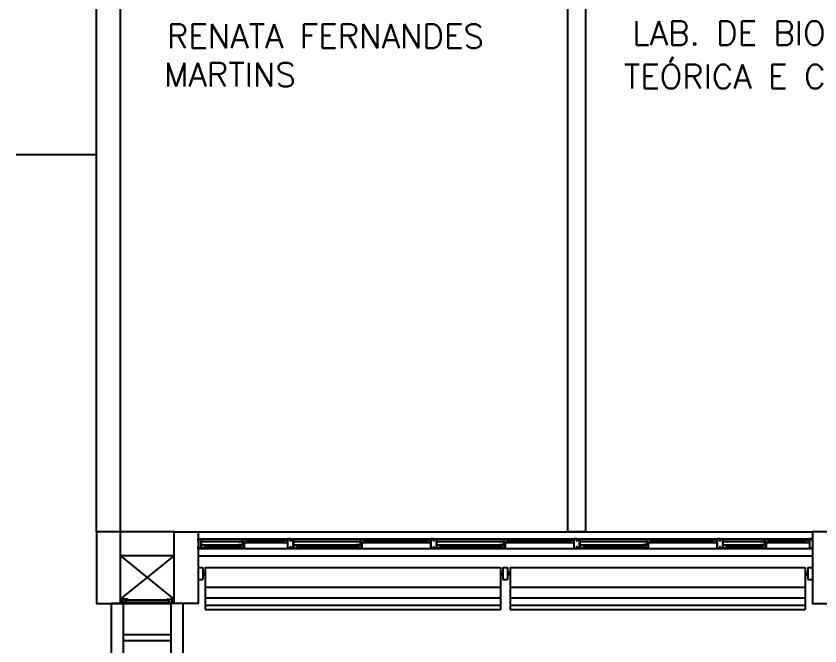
# Model space of a CAD drawing. Header units: millimetres. Extents: x 1887 to 2405, y 1100 to 1335.
# Drawn here: x 2062.88 to 2069.62, y 1254.64 to 1259.92 of the extents above; entities that cross this region are included whole.
import ezdxf

# ---------------------------------------------------------------- set-up
doc = ezdxf.new("R2010")
doc.units = ezdxf.units.MM
for name, color, linetype in [('AR-ALV', 2, 'Continuous'), ('AR-BRISES', 1, 'Continuous'), ('AR-CALÇADA', 1, 'Continuous'), ('AR-ESQ', 1, 'Continuous'), ('AR-ESTC', 3, 'Continuous'), ('AR-PEITORIL', 1, 'Continuous'), ('AR-PISO', 1, 'Continuous'), ('AR-SHAFT', 1, 'Continuous'), ('BR-LINHAS', 1, 'Continuous'), ('BR-MONTANTE', 242, 'Continuous'), ('BR-PAINEL', 1, 'Continuous'), ('BR-SUPORTE', 1, 'Continuous'), ('DT-ESQ-BAGUETE-C', 2, 'Continuous'), ('DT-ESQ-BAGUETE-V', 1, 'Continuous'), ('DT-ESQ-CHAPA DOBRADA-V', 1, 'Continuous'), ('DT-ESQ-PERFIL CADEIRA-C', 2, 'Continuous'), ('DT-ESQ-PERFIL CADEIRA-V', 1, 'Continuous'), ('DT-ESQ-PERFIL U SIMPLES-C', 2, 'Continuous'), ('DT-ESQ-PERFIL U-C', 2, 'Continuous'), ('DT-ESQ-PERFIL U-V', 1, 'Continuous'), ('DT-ESQ-VENEZIANA-C', 2, 'Continuous'), ('DT-ESQ-VENEZIANA-V', 2, 'Continuous'), ('DT-ESQ-VIDRO-C', 2, 'Continuous'), ('insercao', 4, 'Continuous'), ('TEXTO', 2, 'Continuous')]:
    doc.layers.add(name, color=color, linetype=linetype)
doc.styles.add('UNB-100', font='simplex.shx', dxfattribs={"height": 0.2})

# ---------------------------------------------------------------- blocks, each defined once
blk = doc.blocks.new('DET-GS-COBERTURA')
at = {"layer": 'AR-PISO', "linetype": 'Continuous'}
for p, q in [((204.8676, -516.3577), (204.8676, -512.9889)), ((205.4676, -512.9889), (204.8676, -512.9889)), ((204.9676, -516.3577), (204.9676, -512.9889)), ((205.3676, -516.3577), (205.3676, -512.9889)), ((205.4676, -516.3577), (205.4676, -512.9889)), ((204.9676, -513.2485), (205.3676, -513.2485)), ((204.9676, -513.2985), (205.3676, -513.2985))]:
    blk.add_line(p, q, dxfattribs=at)
blk = doc.blocks.new('EF40-P')
at = {"layer": 'DT-ESQ-BAGUETE-C', "color": 2, "ltscale": 0.1}
for points in [[(0.4225, -0.08), (0.409, -0.08), (0.409, -0.0785), (0.422, -0.0785, 0.414214), (0.4225, -0.078), (0.4225, -0.067, 0.414214), (0.422, -0.0665), (0.409, -0.0665), (0.409, -0.065), (0.4225, -0.065, -0.414214), (0.424, -0.0665), (0.424, -0.0785, -0.414214)], [(0.7015, -0.08), (0.715, -0.08), (0.715, -0.0785), (0.702, -0.0785, -0.414214), (0.7015, -0.078), (0.7015, -0.067, -0.414214), (0.702, -0.0665), (0.715, -0.0665), (0.715, -0.065), (0.7015, -0.065, 0.414214), (0.7, -0.0665), (0.7, -0.0785, 0.414214)], [(1.41, -0.08), (1.3965, -0.08), (1.3965, -0.0785), (1.4095, -0.0785, 0.414214), (1.41, -0.078), (1.41, -0.067, 0.414214), (1.4095, -0.0665), (1.3965, -0.0665), (1.3965, -0.065), (1.41, -0.065, -0.414214), (1.4115, -0.0665), (1.4115, -0.0785, -0.414214)], [(1.9015, -0.08), (1.915, -0.08), (1.915, -0.0785), (1.902, -0.0785, -0.414214), (1.9015, -0.078), (1.9015, -0.067, -0.414214), (1.902, -0.0665), (1.915, -0.0665), (1.915, -0.065), (1.9015, -0.065, 0.414214), (1.9, -0.0665), (1.9, -0.0785, 0.414214)], [(2.61, -0.08), (2.5965, -0.08), (2.5965, -0.0785), (2.6095, -0.0785, 0.414214), (2.61, -0.078), (2.61, -0.067, 0.414214), (2.6095, -0.0665), (2.5965, -0.0665), (2.5965, -0.065), (2.61, -0.065, -0.414214), (2.6115, -0.0665), (2.6115, -0.0785, -0.414214)], [(3.1015, -0.08), (3.115, -0.08), (3.115, -0.0785), (3.102, -0.0785, -0.414214), (3.1015, -0.078), (3.1015, -0.067, -0.414214), (3.102, -0.0665), (3.115, -0.0665), (3.115, -0.065), (3.1015, -0.065, 0.414214), (3.1, -0.0665), (3.1, -0.0785, 0.414214)], [(3.81, -0.08), (3.7965, -0.08), (3.7965, -0.0785), (3.8095, -0.0785, 0.414214), (3.81, -0.078), (3.81, -0.067, 0.414214), (3.8095, -0.0665), (3.7965, -0.0665), (3.7965, -0.065), (3.81, -0.065, -0.414214), (3.8115, -0.0665), (3.8115, -0.0785, -0.414214)], [(4.3015, -0.08), (4.315, -0.08), (4.315, -0.0785), (4.302, -0.0785, -0.414214), (4.3015, -0.078), (4.3015, -0.067, -0.414214), (4.302, -0.0665), (4.315, -0.0665), (4.315, -0.065), (4.3015, -0.065, 0.414214), (4.3, -0.0665), (4.3, -0.0785, 0.414214)], [(4.7975, -0.08), (4.784, -0.08), (4.784, -0.0785), (4.797, -0.0785, 0.414214), (4.7975, -0.078), (4.7975, -0.067, 0.414214), (4.797, -0.0665), (4.784, -0.0665), (4.784, -0.065), (4.7975, -0.065, -0.414214), (4.799, -0.0665), (4.799, -0.0785, -0.414214)], [(5.0765, -0.08), (5.09, -0.08), (5.09, -0.0785), (5.077, -0.0785, -0.414214), (5.0765, -0.078), (5.0765, -0.067, -0.414214), (5.077, -0.0665), (5.09, -0.0665), (5.09, -0.065), (5.0765, -0.065, 0.414214), (5.075, -0.0665), (5.075, -0.0785, 0.414214)], [(0.0735, -0.125), (0.06, -0.125), (0.06, -0.1235), (0.073, -0.1235, 0.414214), (0.0735, -0.123), (0.0735, -0.112, 0.414214), (0.073, -0.1115), (0.06, -0.1115), (0.06, -0.11), (0.0735, -0.11, -0.414214), (0.075, -0.1115), (0.075, -0.1235, -0.414214)], [(0.339, -0.125), (0.3525, -0.125), (0.3525, -0.1235), (0.3395, -0.1235, -0.414214), (0.339, -0.123), (0.339, -0.112, -0.414214), (0.3395, -0.1115), (0.3525, -0.1115), (0.3525, -0.11), (0.339, -0.11, 0.414214), (0.3375, -0.1115), (0.3375, -0.1235, 0.414214)], [(0.8485, -0.125), (0.835, -0.125), (0.835, -0.1235), (0.848, -0.1235, 0.414214), (0.8485, -0.123), (0.8485, -0.112, 0.414214), (0.848, -0.1115), (0.835, -0.1115), (0.835, -0.11), (0.8485, -0.11, -0.414214), (0.85, -0.1115), (0.85, -0.1235, -0.414214)], [(1.3265, -0.125), (1.34, -0.125), (1.34, -0.1235), (1.327, -0.1235, -0.414214), (1.3265, -0.123), (1.3265, -0.112, -0.414214), (1.327, -0.1115), (1.34, -0.1115), (1.34, -0.11), (1.3265, -0.11, 0.414214), (1.325, -0.1115), (1.325, -0.1235, 0.414214)], [(2.0485, -0.125), (2.035, -0.125), (2.035, -0.1235), (2.048, -0.1235, 0.414214), (2.0485, -0.123), (2.0485, -0.112, 0.414214), (2.048, -0.1115), (2.035, -0.1115), (2.035, -0.11), (2.0485, -0.11, -0.414214), (2.05, -0.1115), (2.05, -0.1235, -0.414214)], [(2.5265, -0.125), (2.54, -0.125), (2.54, -0.1235), (2.527, -0.1235, -0.414214), (2.5265, -0.123), (2.5265, -0.112, -0.414214), (2.527, -0.1115), (2.54, -0.1115), (2.54, -0.11), (2.5265, -0.11, 0.414214), (2.525, -0.1115), (2.525, -0.1235, 0.414214)], [(3.2485, -0.125), (3.235, -0.125), (3.235, -0.1235), (3.248, -0.1235, 0.414214), (3.2485, -0.123), (3.2485, -0.112, 0.414214), (3.248, -0.1115), (3.235, -0.1115), (3.235, -0.11), (3.2485, -0.11, -0.414214), (3.25, -0.1115), (3.25, -0.1235, -0.414214)], [(3.7265, -0.125), (3.74, -0.125), (3.74, -0.1235), (3.727, -0.1235, -0.414214), (3.7265, -0.123), (3.7265, -0.112, -0.414214), (3.727, -0.1115), (3.74, -0.1115), (3.74, -0.11), (3.7265, -0.11, 0.414214), (3.725, -0.1115), (3.725, -0.1235, 0.414214)], [(4.4485, -0.125), (4.435, -0.125), (4.435, -0.1235), (4.448, -0.1235, 0.414214), (4.4485, -0.123), (4.4485, -0.112, 0.414214), (4.448, -0.1115), (4.435, -0.1115), (4.435, -0.11), (4.4485, -0.11, -0.414214), (4.45, -0.1115), (4.45, -0.1235, -0.414214)], [(4.714, -0.125), (4.7275, -0.125), (4.7275, -0.1235), (4.7145, -0.1235, -0.414214), (4.714, -0.123), (4.714, -0.112, -0.414214), (4.7145, -0.1115), (4.7275, -0.1115), (4.7275, -0.11), (4.714, -0.11, 0.414214), (4.7125, -0.1115), (4.7125, -0.1235, 0.414214)]]:
    blk.add_lwpolyline(points, format="xyb", close=True, dxfattribs=at)
at = {"layer": 'DT-ESQ-BAGUETE-V', "ltscale": 0.1}
for p, q in [((0.4225, -0.065), (0.7015, -0.065)), ((1.41, -0.065), (1.9015, -0.065)), ((2.61, -0.065), (3.1015, -0.065)), ((3.81, -0.065), (4.3015, -0.065)), ((4.7975, -0.065), (5.0765, -0.065))]:
    blk.add_line(p, q, dxfattribs=at)
at = {"layer": 'DT-ESQ-BAGUETE-V', "color": 1, "ltscale": 0.1}
for p, q in [((0.0735, -0.11), (0.339, -0.11)), ((0.8485, -0.11), (1.3265, -0.11)), ((2.0485, -0.11), (2.5265, -0.11)), ((3.2485, -0.11), (3.7265, -0.11)), ((4.4485, -0.11), (4.714, -0.11))]:
    blk.add_line(p, q, dxfattribs=at)
at = {"layer": 'DT-ESQ-CHAPA DOBRADA-V', "ltscale": 0.1}
for p, q in [((0.025, -0.077), (0.374, -0.077)), ((0.025, -0.08), (0.374, -0.08)), ((0.8, -0.077), (1.3615, -0.077)), ((0.8, -0.08), (1.3615, -0.08)), ((4.4, -0.077), (4.749, -0.077)), ((4.4, -0.08), (4.749, -0.08))]:
    blk.add_line(p, q, dxfattribs=at)
at = {"layer": 'DT-ESQ-CHAPA DOBRADA-V', "color": 1, "ltscale": 0.1}
for p, q in [((2, -0.077), (2.5615, -0.077)), ((2, -0.08), (2.5615, -0.08)), ((3.2, -0.077), (3.7615, -0.077)), ((3.2, -0.08), (3.7615, -0.08))]:
    blk.add_line(p, q, dxfattribs=at)
at = {"layer": 'DT-ESQ-PERFIL CADEIRA-C', "color": 2, "ltscale": 0.1}
for p, q in [((0.025, -0.1335), (0.0735, -0.1335)), ((0.3855, -0.1335), (0.339, -0.1335)), ((0.376, -0.0885), (0.4225, -0.0885)), ((0.75, -0.0885), (0.7015, -0.0885)), ((0.8, -0.1335), (0.8485, -0.1335)), ((1.373, -0.1335), (1.3265, -0.1335)), ((1.3635, -0.0885), (1.41, -0.0885)), ((1.95, -0.0885), (1.9015, -0.0885)), ((2, -0.1335), (2.0485, -0.1335)), ((2.573, -0.1335), (2.5265, -0.1335)), ((2.5635, -0.0885), (2.61, -0.0885)), ((3.15, -0.0885), (3.1015, -0.0885)), ((3.2, -0.1335), (3.2485, -0.1335)), ((3.773, -0.1335), (3.7265, -0.1335)), ((3.7635, -0.0885), (3.81, -0.0885)), ((4.35, -0.0885), (4.3015, -0.0885)), ((4.7605, -0.1335), (4.714, -0.1335)), ((4.751, -0.0885), (4.7975, -0.0885)), ((5.125, -0.0885), (5.0765, -0.0885))]:
    blk.add_line(p, q, dxfattribs=at)
at = {"layer": 'DT-ESQ-PERFIL CADEIRA-C', "ltscale": 0.1}
blk.add_line((4.4, -0.1335), (4.4485, -0.1335), dxfattribs=at)
at = {"layer": 'DT-ESQ-PERFIL CADEIRA-C', "color": 2, "ltscale": 0.1}
for points in [[(0.4225, -0.087, -1), (0.4225, -0.09), (0.376, -0.09, -0.414214), (0.374, -0.088), (0.374, -0.067, -0.414214), (0.376, -0.065), (0.4075, -0.065, -0.414214), (0.409, -0.0665), (0.409, -0.087)], [(0.409, -0.0885, -0.198913), (0.4079, -0.0881, -0.198913), (0.4075, -0.087), (0.4075, -0.067, 0.414214), (0.407, -0.0665), (0.376, -0.0665, 0.414214), (0.3755, -0.067), (0.3755, -0.088, 0.414214), (0.376, -0.0885)], [(0.7015, -0.09), (0.75, -0.09), (0.75, -0.0885), (0.715, -0.0885, 0.198912), (0.7161, -0.0881, 0.198913), (0.7165, -0.087), (0.7165, -0.067, -0.414214), (0.717, -0.0665), (0.75, -0.0665), (0.75, -0.065), (0.7165, -0.065, 0.414214), (0.715, -0.0665), (0.715, -0.0785), (0.715, -0.08), (0.715, -0.087), (0.7015, -0.087, 1)], [(1.41, -0.087, -1), (1.41, -0.09), (1.3635, -0.09, -0.414214), (1.3615, -0.088), (1.3615, -0.067, -0.414214), (1.3635, -0.065), (1.395, -0.065, -0.414214), (1.3965, -0.0665), (1.3965, -0.087)], [(1.3965, -0.0885, -0.198913), (1.3954, -0.0881, -0.198913), (1.395, -0.087), (1.395, -0.067, 0.414214), (1.3945, -0.0665), (1.3635, -0.0665, 0.414214), (1.363, -0.067), (1.363, -0.088, 0.414214), (1.3635, -0.0885)], [(1.9015, -0.09), (1.95, -0.09), (1.95, -0.0885), (1.915, -0.0885, 0.198912), (1.9161, -0.0881, 0.198913), (1.9165, -0.087), (1.9165, -0.067, -0.414214), (1.917, -0.0665), (1.95, -0.0665), (1.95, -0.065), (1.9165, -0.065, 0.414214), (1.915, -0.0665), (1.915, -0.0785), (1.915, -0.08), (1.915, -0.087), (1.9015, -0.087, 1)], [(2.61, -0.087, -1), (2.61, -0.09), (2.5635, -0.09, -0.414214), (2.5615, -0.088), (2.5615, -0.067, -0.414214), (2.5635, -0.065), (2.595, -0.065, -0.414214), (2.5965, -0.0665), (2.5965, -0.087)], [(2.5965, -0.0885, -0.198913), (2.5954, -0.0881, -0.198913), (2.595, -0.087), (2.595, -0.067, 0.414214), (2.5945, -0.0665), (2.5635, -0.0665, 0.414214), (2.563, -0.067), (2.563, -0.088, 0.414214), (2.5635, -0.0885)], [(3.1015, -0.09), (3.15, -0.09), (3.15, -0.0885), (3.115, -0.0885, 0.198912), (3.1161, -0.0881, 0.198913), (3.1165, -0.087), (3.1165, -0.067, -0.414214), (3.117, -0.0665), (3.15, -0.0665), (3.15, -0.065), (3.1165, -0.065, 0.414214), (3.115, -0.0665), (3.115, -0.0785), (3.115, -0.08), (3.115, -0.087), (3.1015, -0.087, 1)], [(3.81, -0.087, -1), (3.81, -0.09), (3.7635, -0.09, -0.414214), (3.7615, -0.088), (3.7615, -0.067, -0.414214), (3.7635, -0.065), (3.795, -0.065, -0.414214), (3.7965, -0.0665), (3.7965, -0.087)], [(3.7965, -0.0885, -0.198913), (3.7954, -0.0881, -0.198913), (3.795, -0.087), (3.795, -0.067, 0.414214), (3.7945, -0.0665), (3.7635, -0.0665, 0.414214), (3.763, -0.067), (3.763, -0.088, 0.414214), (3.7635, -0.0885)], [(4.3015, -0.09), (4.35, -0.09), (4.35, -0.0885), (4.315, -0.0885, 0.198912), (4.3161, -0.0881, 0.198913), (4.3165, -0.087), (4.3165, -0.067, -0.414214), (4.317, -0.0665), (4.35, -0.0665), (4.35, -0.065), (4.3165, -0.065, 0.414214), (4.315, -0.0665), (4.315, -0.0785), (4.315, -0.08), (4.315, -0.087), (4.3015, -0.087, 1)], [(4.7975, -0.087, -1), (4.7975, -0.09), (4.751, -0.09, -0.414214), (4.749, -0.088), (4.749, -0.067, -0.414214), (4.751, -0.065), (4.7825, -0.065, -0.414214), (4.784, -0.0665), (4.784, -0.087)], [(4.784, -0.0885, -0.198913), (4.7829, -0.0881, -0.198913), (4.7825, -0.087), (4.7825, -0.067, 0.414214), (4.782, -0.0665), (4.751, -0.0665, 0.414214), (4.7505, -0.067), (4.7505, -0.088, 0.414214), (4.751, -0.0885)], [(5.0765, -0.09), (5.125, -0.09), (5.125, -0.0885), (5.09, -0.0885, 0.198912), (5.0911, -0.0881, 0.198913), (5.0915, -0.087), (5.0915, -0.067, -0.414214), (5.092, -0.0665), (5.125, -0.0665), (5.125, -0.065), (5.0915, -0.065, 0.414214), (5.09, -0.0665), (5.09, -0.0785), (5.09, -0.08), (5.09, -0.087), (5.0765, -0.087, 1)], [(0.0735, -0.135), (0.025, -0.135), (0.025, -0.1335), (0.06, -0.1335, -0.198912), (0.0589, -0.1331, -0.198913), (0.0585, -0.132), (0.0585, -0.112, 0.414214), (0.058, -0.1115), (0.025, -0.1115), (0.025, -0.11), (0.0585, -0.11, -0.414214), (0.06, -0.1115), (0.06, -0.1235), (0.06, -0.125), (0.06, -0.132), (0.0735, -0.132, -1)], [(0.339, -0.132, 1), (0.339, -0.135), (0.3855, -0.135, 0.414214), (0.3875, -0.133), (0.3875, -0.112, 0.414214), (0.3855, -0.11), (0.354, -0.11, 0.414214), (0.3525, -0.1115), (0.3525, -0.132)], [(0.3525, -0.1335, 0.198913), (0.3536, -0.1331, 0.198913), (0.354, -0.132), (0.354, -0.112, -0.414214), (0.3545, -0.1115), (0.3855, -0.1115, -0.414214), (0.386, -0.112), (0.386, -0.133, -0.414214), (0.3855, -0.1335)], [(0.8485, -0.135), (0.8, -0.135), (0.8, -0.1335), (0.835, -0.1335, -0.198912), (0.8339, -0.1331, -0.198913), (0.8335, -0.132), (0.8335, -0.112, 0.414214), (0.833, -0.1115), (0.8, -0.1115), (0.8, -0.11), (0.8335, -0.11, -0.414214), (0.835, -0.1115), (0.835, -0.1235), (0.835, -0.125), (0.835, -0.132), (0.8485, -0.132, -1)], [(1.3265, -0.132, 1), (1.3265, -0.135), (1.373, -0.135, 0.414214), (1.375, -0.133), (1.375, -0.112, 0.414214), (1.373, -0.11), (1.3415, -0.11, 0.414214), (1.34, -0.1115), (1.34, -0.132)], [(1.34, -0.1335, 0.198913), (1.3411, -0.1331, 0.198913), (1.3415, -0.132), (1.3415, -0.112, -0.414214), (1.342, -0.1115), (1.373, -0.1115, -0.414214), (1.3735, -0.112), (1.3735, -0.133, -0.414214), (1.373, -0.1335)], [(2.0485, -0.135), (2, -0.135), (2, -0.1335), (2.035, -0.1335, -0.198912), (2.0339, -0.1331, -0.198913), (2.0335, -0.132), (2.0335, -0.112, 0.414214), (2.033, -0.1115), (2, -0.1115), (2, -0.11), (2.0335, -0.11, -0.414214), (2.035, -0.1115), (2.035, -0.1235), (2.035, -0.125), (2.035, -0.132), (2.0485, -0.132, -1)], [(2.5265, -0.132, 1), (2.5265, -0.135), (2.573, -0.135, 0.414214), (2.575, -0.133), (2.575, -0.112, 0.414214), (2.573, -0.11), (2.5415, -0.11, 0.414214), (2.54, -0.1115), (2.54, -0.132)], [(2.54, -0.1335, 0.198913), (2.5411, -0.1331, 0.198913), (2.5415, -0.132), (2.5415, -0.112, -0.414214), (2.542, -0.1115), (2.573, -0.1115, -0.414214), (2.5735, -0.112), (2.5735, -0.133, -0.414214), (2.573, -0.1335)], [(3.2485, -0.135), (3.2, -0.135), (3.2, -0.1335), (3.235, -0.1335, -0.198912), (3.2339, -0.1331, -0.198913), (3.2335, -0.132), (3.2335, -0.112, 0.414214), (3.233, -0.1115), (3.2, -0.1115), (3.2, -0.11), (3.2335, -0.11, -0.414214), (3.235, -0.1115), (3.235, -0.1235), (3.235, -0.125), (3.235, -0.132), (3.2485, -0.132, -1)], [(3.7265, -0.132, 1), (3.7265, -0.135), (3.773, -0.135, 0.414214), (3.775, -0.133), (3.775, -0.112, 0.414214), (3.773, -0.11), (3.7415, -0.11, 0.414214), (3.74, -0.1115), (3.74, -0.132)], [(3.74, -0.1335, 0.198913), (3.7411, -0.1331, 0.198913), (3.7415, -0.132), (3.7415, -0.112, -0.414214), (3.742, -0.1115), (3.773, -0.1115, -0.414214), (3.7735, -0.112), (3.7735, -0.133, -0.414214), (3.773, -0.1335)], [(4.4485, -0.135), (4.4, -0.135), (4.4, -0.1335), (4.435, -0.1335, -0.198912), (4.4339, -0.1331, -0.198913), (4.4335, -0.132), (4.4335, -0.112, 0.414214), (4.433, -0.1115), (4.4, -0.1115), (4.4, -0.11), (4.4335, -0.11, -0.414214), (4.435, -0.1115), (4.435, -0.1235), (4.435, -0.125), (4.435, -0.132), (4.4485, -0.132, -1)], [(4.714, -0.132, 1), (4.714, -0.135), (4.7605, -0.135, 0.414214), (4.7625, -0.133), (4.7625, -0.112, 0.414214), (4.7605, -0.11), (4.729, -0.11, 0.414214), (4.7275, -0.1115), (4.7275, -0.132)], [(4.7275, -0.1335, 0.198913), (4.7286, -0.1331, 0.198913), (4.729, -0.132), (4.729, -0.112, -0.414214), (4.7295, -0.1115), (4.7605, -0.1115, -0.414214), (4.761, -0.112), (4.761, -0.133, -0.414214), (4.7605, -0.1335)]]:
    blk.add_lwpolyline(points, format="xyb", close=True, dxfattribs=at)
at = {"layer": 'DT-ESQ-PERFIL CADEIRA-V', "ltscale": 0.1}
for p, q in [((0.4075, -0.09), (0.7015, -0.09)), ((1.395, -0.09), (1.9015, -0.09))]:
    blk.add_line(p, q, dxfattribs=at)
at = {"layer": 'DT-ESQ-PERFIL CADEIRA-V', "color": 1, "ltscale": 0.1}
for p, q in [((2.595, -0.09), (3.1015, -0.09)), ((3.795, -0.09), (4.3015, -0.09)), ((4.7825, -0.09), (5.0765, -0.09)), ((0.0735, -0.135), (0.339, -0.135)), ((0.8485, -0.135), (1.3265, -0.135)), ((2.0485, -0.135), (2.5265, -0.135)), ((4.4485, -0.135), (4.714, -0.135))]:
    blk.add_line(p, q, dxfattribs=at)
at = {"layer": 'DT-ESQ-PERFIL CADEIRA-V', "color": 2, "ltscale": 0.1}
blk.add_line((3.2485, -0.135), (3.7265, -0.135), dxfattribs=at)
at = {"layer": 'DT-ESQ-PERFIL U SIMPLES-C', "color": 2, "ltscale": 0.1}
for points in [[(0.376, -0.102), (0.384, -0.102), (0.384, -0.1005), (0.376, -0.1005, -0.414214), (0.3755, -0.1), (0.3755, -0.092, -0.414214), (0.376, -0.0915), (0.384, -0.0915), (0.384, -0.09), (0.376, -0.09, 0.414214), (0.374, -0.092), (0.374, -0.1, 0.414214)], [(0.3855, -0.098), (0.3775, -0.098), (0.3775, -0.0995), (0.3855, -0.0995, -0.414214), (0.386, -0.1), (0.386, -0.108, -0.414214), (0.3855, -0.1085), (0.3775, -0.1085), (0.3775, -0.11), (0.3855, -0.11, 0.414214), (0.3875, -0.108), (0.3875, -0.1, 0.414214)], [(1.3635, -0.102), (1.3715, -0.102), (1.3715, -0.1005), (1.3635, -0.1005, -0.414214), (1.363, -0.1), (1.363, -0.092, -0.414214), (1.3635, -0.0915), (1.3715, -0.0915), (1.3715, -0.09), (1.3635, -0.09, 0.414214), (1.3615, -0.092), (1.3615, -0.1, 0.414214)], [(1.373, -0.098), (1.365, -0.098), (1.365, -0.0995), (1.373, -0.0995, -0.414214), (1.3735, -0.1), (1.3735, -0.108, -0.414214), (1.373, -0.1085), (1.365, -0.1085), (1.365, -0.11), (1.373, -0.11, 0.414214), (1.375, -0.108), (1.375, -0.1, 0.414214)], [(2.5635, -0.102), (2.5715, -0.102), (2.5715, -0.1005), (2.5635, -0.1005, -0.414214), (2.563, -0.1), (2.563, -0.092, -0.414214), (2.5635, -0.0915), (2.5715, -0.0915), (2.5715, -0.09), (2.5635, -0.09, 0.414214), (2.5615, -0.092), (2.5615, -0.1, 0.414214)], [(2.573, -0.098), (2.565, -0.098), (2.565, -0.0995), (2.573, -0.0995, -0.414214), (2.5735, -0.1), (2.5735, -0.108, -0.414214), (2.573, -0.1085), (2.565, -0.1085), (2.565, -0.11), (2.573, -0.11, 0.414214), (2.575, -0.108), (2.575, -0.1, 0.414214)], [(3.7635, -0.102), (3.7715, -0.102), (3.7715, -0.1005), (3.7635, -0.1005, -0.414214), (3.763, -0.1), (3.763, -0.092, -0.414214), (3.7635, -0.0915), (3.7715, -0.0915), (3.7715, -0.09), (3.7635, -0.09, 0.414214), (3.7615, -0.092), (3.7615, -0.1, 0.414214)], [(3.773, -0.098), (3.765, -0.098), (3.765, -0.0995), (3.773, -0.0995, -0.414214), (3.7735, -0.1), (3.7735, -0.108, -0.414214), (3.773, -0.1085), (3.765, -0.1085), (3.765, -0.11), (3.773, -0.11, 0.414214), (3.775, -0.108), (3.775, -0.1, 0.414214)], [(4.751, -0.102), (4.759, -0.102), (4.759, -0.1005), (4.751, -0.1005, -0.414214), (4.7505, -0.1), (4.7505, -0.092, -0.414214), (4.751, -0.0915), (4.759, -0.0915), (4.759, -0.09), (4.751, -0.09, 0.414214), (4.749, -0.092), (4.749, -0.1, 0.414214)], [(4.7605, -0.098), (4.7525, -0.098), (4.7525, -0.0995), (4.7605, -0.0995, -0.414214), (4.761, -0.1), (4.761, -0.108, -0.414214), (4.7605, -0.1085), (4.7525, -0.1085), (4.7525, -0.11), (4.7605, -0.11, 0.414214), (4.7625, -0.108), (4.7625, -0.1, 0.414214)]]:
    blk.add_lwpolyline(points, format="xyb", close=True, dxfattribs=at)
at = {"layer": 'DT-ESQ-PERFIL U-C', "color": 2, "ltscale": 0.1}
for points in [[(0, -0.0615, -0.414214), (0.0015, -0.06), (0.0235, -0.06, -0.414214), (0.025, -0.0615), (0.025, -0.1385, -0.414214), (0.0235, -0.14), (0.0015, -0.14, -0.414214), (0, -0.1385), (0, -0.125), (0.0015, -0.125), (0.0015, -0.138, 0.414214), (0.002, -0.1385), (0.023, -0.1385, 0.414214), (0.0235, -0.138), (0.0235, -0.062, 0.414214), (0.023, -0.0615), (0.002, -0.0615, 0.414214), (0.0015, -0.062), (0.0015, -0.075), (0, -0.075)], [(0.775, -0.0615, 0.414214), (0.7735, -0.06), (0.7515, -0.06, 0.414214), (0.75, -0.0615), (0.75, -0.1385, 0.414214), (0.7515, -0.14), (0.7735, -0.14, 0.414214), (0.775, -0.1385), (0.775, -0.125), (0.7735, -0.125), (0.7735, -0.138, -0.414214), (0.773, -0.1385), (0.752, -0.1385, -0.414214), (0.7515, -0.138), (0.7515, -0.062, -0.414214), (0.752, -0.0615), (0.773, -0.0615, -0.414214), (0.7735, -0.062), (0.7735, -0.075), (0.775, -0.075)], [(0.775, -0.0615, -0.414214), (0.7765, -0.06), (0.7985, -0.06, -0.414214), (0.8, -0.0615), (0.8, -0.1385, -0.414214), (0.7985, -0.14), (0.7765, -0.14, -0.414214), (0.775, -0.1385), (0.775, -0.125), (0.7765, -0.125), (0.7765, -0.138, 0.414214), (0.777, -0.1385), (0.798, -0.1385, 0.414214), (0.7985, -0.138), (0.7985, -0.062, 0.414214), (0.798, -0.0615), (0.777, -0.0615, 0.414214), (0.7765, -0.062), (0.7765, -0.075), (0.775, -0.075)], [(1.975, -0.0615, 0.414214), (1.9735, -0.06), (1.9515, -0.06, 0.414214), (1.95, -0.0615), (1.95, -0.1385, 0.414214), (1.9515, -0.14), (1.9735, -0.14, 0.414214), (1.975, -0.1385), (1.975, -0.125), (1.9735, -0.125), (1.9735, -0.138, -0.414214), (1.973, -0.1385), (1.952, -0.1385, -0.414214), (1.9515, -0.138), (1.9515, -0.062, -0.414214), (1.952, -0.0615), (1.973, -0.0615, -0.414214), (1.9735, -0.062), (1.9735, -0.075), (1.975, -0.075)], [(1.975, -0.0615, -0.414214), (1.9765, -0.06), (1.9985, -0.06, -0.414214), (2, -0.0615), (2, -0.1385, -0.414214), (1.9985, -0.14), (1.9765, -0.14, -0.414214), (1.975, -0.1385), (1.975, -0.125), (1.9765, -0.125), (1.9765, -0.138, 0.414214), (1.977, -0.1385), (1.998, -0.1385, 0.414214), (1.9985, -0.138), (1.9985, -0.062, 0.414214), (1.998, -0.0615), (1.977, -0.0615, 0.414214), (1.9765, -0.062), (1.9765, -0.075), (1.975, -0.075)], [(3.175, -0.0615, 0.414214), (3.1735, -0.06), (3.1515, -0.06, 0.414214), (3.15, -0.0615), (3.15, -0.1385, 0.414214), (3.1515, -0.14), (3.1735, -0.14, 0.414214), (3.175, -0.1385), (3.175, -0.125), (3.1735, -0.125), (3.1735, -0.138, -0.414214), (3.173, -0.1385), (3.152, -0.1385, -0.414214), (3.1515, -0.138), (3.1515, -0.062, -0.414214), (3.152, -0.0615), (3.173, -0.0615, -0.414214), (3.1735, -0.062), (3.1735, -0.075), (3.175, -0.075)], [(3.175, -0.0615, -0.414214), (3.1765, -0.06), (3.1985, -0.06, -0.414214), (3.2, -0.0615), (3.2, -0.1385, -0.414214), (3.1985, -0.14), (3.1765, -0.14, -0.414214), (3.175, -0.1385), (3.175, -0.125), (3.1765, -0.125), (3.1765, -0.138, 0.414214), (3.177, -0.1385), (3.198, -0.1385, 0.414214), (3.1985, -0.138), (3.1985, -0.062, 0.414214), (3.198, -0.0615), (3.177, -0.0615, 0.414214), (3.1765, -0.062), (3.1765, -0.075), (3.175, -0.075)], [(4.375, -0.0615, 0.414214), (4.3735, -0.06), (4.3515, -0.06, 0.414214), (4.35, -0.0615), (4.35, -0.1385, 0.414214), (4.3515, -0.14), (4.3735, -0.14, 0.414214), (4.375, -0.1385), (4.375, -0.125), (4.3735, -0.125), (4.3735, -0.138, -0.414214), (4.373, -0.1385), (4.352, -0.1385, -0.414214), (4.3515, -0.138), (4.3515, -0.062, -0.414214), (4.352, -0.0615), (4.373, -0.0615, -0.414214), (4.3735, -0.062), (4.3735, -0.075), (4.375, -0.075)], [(4.375, -0.0615, -0.414214), (4.3765, -0.06), (4.3985, -0.06, -0.414214), (4.4, -0.0615), (4.4, -0.1385, -0.414214), (4.3985, -0.14), (4.3765, -0.14, -0.414214), (4.375, -0.1385), (4.375, -0.125), (4.3765, -0.125), (4.3765, -0.138, 0.414214), (4.377, -0.1385), (4.398, -0.1385, 0.414214), (4.3985, -0.138), (4.3985, -0.062, 0.414214), (4.398, -0.0615), (4.377, -0.0615, 0.414214), (4.3765, -0.062), (4.3765, -0.075), (4.375, -0.075)], [(5.15, -0.0615, 0.414214), (5.1485, -0.06), (5.1265, -0.06, 0.414214), (5.125, -0.0615), (5.125, -0.1385, 0.414214), (5.1265, -0.14), (5.1485, -0.14, 0.414214), (5.15, -0.1385), (5.15, -0.125), (5.1485, -0.125), (5.1485, -0.138, -0.414214), (5.148, -0.1385), (5.127, -0.1385, -0.414214), (5.1265, -0.138), (5.1265, -0.062, -0.414214), (5.127, -0.0615), (5.148, -0.0615, -0.414214), (5.1485, -0.062), (5.1485, -0.075), (5.15, -0.075)]]:
    blk.add_lwpolyline(points, format="xyb", close=True, dxfattribs=at)
at = {"layer": 'DT-ESQ-PERFIL U-V', "color": 1, "ltscale": 0.1}
for p, q in [((0.0235, -0.06), (0.7515, -0.06)), ((0.7985, -0.06), (1.9515, -0.06)), ((1.9985, -0.06), (3.1515, -0.06)), ((4.3985, -0.06), (5.1265, -0.06)), ((0.0235, -0.14), (0.7515, -0.14)), ((0.7985, -0.14), (1.9515, -0.14)), ((1.9985, -0.14), (3.1515, -0.14)), ((4.3985, -0.14), (5.1265, -0.14))]:
    blk.add_line(p, q, dxfattribs=at)
at = {"layer": 'DT-ESQ-PERFIL U-V', "ltscale": 0.1}
for p, q in [((3.1985, -0.06), (4.3515, -0.06)), ((3.1985, -0.14), (4.3515, -0.14))]:
    blk.add_line(p, q, dxfattribs=at)
at = {"layer": 'DT-ESQ-VIDRO-C', "ltscale": 0.1}
for points in [[(0.063, -0.13), (0.063, -0.127), (0.3495, -0.127), (0.3495, -0.13)], [(0.7125, -0.085), (0.7125, -0.082), (0.4115, -0.082), (0.4115, -0.085)], [(0.838, -0.13), (0.838, -0.127), (1.337, -0.127), (1.337, -0.13)], [(1.9125, -0.085), (1.9125, -0.082), (1.399, -0.082), (1.399, -0.085)], [(2.038, -0.13), (2.038, -0.127), (2.537, -0.127), (2.537, -0.13)], [(3.1125, -0.085), (3.1125, -0.082), (2.599, -0.082), (2.599, -0.085)], [(3.238, -0.13), (3.238, -0.127), (3.737, -0.127), (3.737, -0.13)], [(4.3125, -0.085), (4.3125, -0.082), (3.799, -0.082), (3.799, -0.085)], [(4.438, -0.13), (4.438, -0.127), (4.7245, -0.127), (4.7245, -0.13)], [(5.0875, -0.085), (5.0875, -0.082), (4.7865, -0.082), (4.7865, -0.085)]]:
    blk.add_lwpolyline(points, close=True, dxfattribs=at)
blk = doc.blocks.new('BR-MODULO1')
at = {"layer": 'BR-LINHAS'}
for p, q in [((0.06, -0.2648), (2.535, -0.2648)), ((2.615, -0.2648), (5.09, -0.2648)), ((0.06, -0.3524), (2.535, -0.3524)), ((2.615, -0.3524), (5.09, -0.3524)), ((0.06, -0.4147), (2.535, -0.4147)), ((2.615, -0.4147), (5.09, -0.4147))]:
    blk.add_line(p, q, dxfattribs=at)
at = {"layer": 'BR-MONTANTE'}
for p, q in [((0, -0.1), (0, -0.2)), ((0, -0.1), (0.04, -0.1)), ((0.04, -0.1), (0.04, -0.2)), ((2.5547, -0.1), (2.5947, -0.1)), ((2.5547, -0.1), (2.5547, -0.2)), ((2.5947, -0.1), (2.5947, -0.2)), ((5.11, -0.1), (5.11, -0.2)), ((5.11, -0.1), (5.15, -0.1)), ((5.15, -0.1), (5.15, -0.2)), ((0, -0.2), (0.04, -0.2)), ((2.5547, -0.2), (2.5947, -0.2)), ((5.11, -0.2), (5.15, -0.2))]:
    blk.add_line(p, q, dxfattribs=at)
at = {"layer": 'BR-PAINEL'}
for p, q in [((0.06, -0.1), (2.535, -0.1)), ((0.06, -0.1), (0.06, -0.45)), ((2.535, -0.1), (2.535, -0.45)), ((2.615, -0.1), (2.615, -0.45)), ((2.615, -0.1), (5.09, -0.1)), ((5.09, -0.1), (5.09, -0.45)), ((0.06, -0.45), (2.535, -0.45)), ((2.615, -0.45), (5.09, -0.45))]:
    blk.add_line(p, q, dxfattribs=at)
at = {"layer": 'BR-SUPORTE'}
for p, q in [((0.04, -0.14), (0.06, -0.14)), ((0.04, -0.16), (0.06, -0.16)), ((0.05, -0.14), (0.05, -0.16)), ((2.5347, -0.14), (2.5547, -0.14)), ((2.5347, -0.16), (2.5547, -0.16)), ((2.5447, -0.14), (2.5447, -0.16)), ((2.6147, -0.14), (2.5947, -0.14)), ((2.6147, -0.16), (2.5947, -0.16)), ((2.6047, -0.14), (2.6047, -0.16)), ((5.09, -0.14), (5.11, -0.14)), ((5.09, -0.16), (5.11, -0.16)), ((5.1, -0.14), (5.1, -0.16))]:
    blk.add_line(p, q, dxfattribs=at)
blk = doc.blocks.new('EF01C-P')
at = {"layer": 'DT-ESQ-BAGUETE-C', "ltscale": 0.1}
for points in [[(0.0015, 0.035), (0.015, 0.035), (0.015, 0.0335), (0.0015, 0.0335), (0.0015, 0.005), (0.015, 0.005), (0.015, 0.0035), (0.0015, 0.0035, -0.414214), (0, 0.005), (0, 0.0335, -0.414214)], [(0.4485, 0.035), (0.435, 0.035), (0.435, 0.0335), (0.4485, 0.0335), (0.4485, 0.005), (0.435, 0.005), (0.435, 0.0035), (0.4485, 0.0035, 0.414214), (0.45, 0.005), (0.45, 0.0335, 0.414214)]]:
    blk.add_lwpolyline(points, format="xyb", close=True, dxfattribs=at)
at = {"layer": 'DT-ESQ-PERFIL CADEIRA-C', "ltscale": 0.1}
for points in [[(0.01, 0.0015), (0.01, 0.003), (0.0015, 0.003, 1), (0.0015, 0), (0.015, 0, 0.414214), (0.0165, 0.0015), (0.0165, 0.0335), (0.043, 0.0335)], [(0.043, 0.0065), (0.018, 0.0065), (0.018, 0.0165), (0.0165, 0.0165), (0.0165, 0.0065, 0.414214), (0.018, 0.005), (0.043, 0.005), (0.0565, 0.005, 1), (0.0565, 0.008), (0.043, 0.008), (0.043, 0.02), (0.043, 0.032), (0.0565, 0.032, 1), (0.0565, 0.035), (0.043, 0.035), (0.0165, 0.035, 0.414214), (0.015, 0.0335), (0.015, 0.0015), (0.0015, 0.0015)], [(0.0415, 0.02), (0.0415, 0.032, -0.414214), (0.043, 0.0335), (0.0565, 0.0335)], [(0.0415, 0.02), (0.0415, 0.008, 0.414214), (0.043, 0.0065), (0.0565, 0.0065)], [(0.407, 0.0065), (0.432, 0.0065), (0.432, 0.0165), (0.4335, 0.0165), (0.4335, 0.0065, -0.414214), (0.432, 0.005), (0.407, 0.005), (0.3935, 0.005, -1), (0.3935, 0.008), (0.407, 0.008), (0.407, 0.02), (0.407, 0.032), (0.3935, 0.032, -1), (0.3935, 0.035), (0.407, 0.035), (0.4335, 0.035, -0.414214), (0.435, 0.0335), (0.435, 0.0015), (0.4485, 0.0015)], [(0.4085, 0.02), (0.4085, 0.032, 0.414214), (0.407, 0.0335), (0.3935, 0.0335)], [(0.4085, 0.02), (0.4085, 0.008, -0.414214), (0.407, 0.0065), (0.3935, 0.0065)], [(0.44, 0.0015), (0.44, 0.003), (0.4485, 0.003, -1), (0.4485, 0), (0.435, 0, -0.414214), (0.4335, 0.0015), (0.4335, 0.0335), (0.407, 0.0335)]]:
    blk.add_lwpolyline(points, format="xyb", dxfattribs=at)
at = {"layer": 'DT-ESQ-PERFIL CADEIRA-V', "ltscale": 0.1}
blk.add_line((0.015, 0), (0.435, 0), dxfattribs=at)
at = {"layer": 'DT-ESQ-VENEZIANA-C', "ltscale": 0.1}
for p, q in [((0.043, 0.0105), (0.407, 0.0105)), ((0.043, 0.009), (0.407, 0.009))]:
    blk.add_line(p, q, dxfattribs=at)
at = {"layer": 'DT-ESQ-VENEZIANA-V', "ltscale": 0.1}
blk.add_line((0.043, 0.031), (0.407, 0.031), dxfattribs=at)

msp = doc.modelspace()

# ---------------------------------------------------------------- linework, layer by layer
at = {"layer": 'AR-ALV'}
for p, q in [((2063.5597, 1255.5985), (2063.5597, 1263.9235)), ((2063.7597, 1255.5985), (2063.7597, 1263.9235)), ((2067.5097, 1255.5985), (2067.5097, 1263.9235)), ((2067.6597, 1255.5985), (2067.6597, 1263.9235)), ((2064.2097, 1255.5985), (2063.7597, 1255.5985)), ((2067.6597, 1255.5985), (2067.5097, 1255.5985)), ((2064.2097, 1255.3985), (2063.7597, 1255.3985))]:
    msp.add_line(p, q, dxfattribs=at)
at = {"layer": 'AR-CALÇADA'}
msp.add_line((2062.8847, 1258.761), (2063.5597, 1258.761), dxfattribs=at)
at = {"layer": 'AR-ESTC'}
for points in [[(2063.7597, 1255.5985), (2063.5597, 1255.5985), (2063.5597, 1254.9985), (2063.7597, 1254.9985)], [(2064.2097, 1255.5985), (2064.4097, 1255.5985), (2064.4097, 1254.9985), (2064.2097, 1254.9985)], [(2069.7597, 1255.5985), (2069.5597, 1255.5985), (2069.5597, 1254.9985), (2069.7597, 1254.9985)]]:
    msp.add_lwpolyline(points, close=True, dxfattribs=at)
at = {"layer": 'AR-PEITORIL'}
for p, q in [((2064.4097, 1255.5985), (2069.5597, 1255.5985)), ((2064.4097, 1255.3985), (2069.5597, 1255.3985))]:
    msp.add_line(p, q, dxfattribs=at)
at = {"layer": 'AR-SHAFT'}
for p, q in [((2063.7597, 1255.3985), (2064.2082, 1255.0335)), ((2063.7612, 1255.0335), (2064.2097, 1255.3985))]:
    msp.add_line(p, q, dxfattribs=at)

# ---------------------------------------------------------------- block references
at = {"layer": 'AR-BRISES'}
msp.add_blockref('BR-MODULO1', (2064.4097, 1255.3985), dxfattribs=at)
at = {"layer": 'AR-ESQ'}
for name, p in [('EF40-P', (2064.4097, 1255.5985)), ('EF01C-P', (2063.7597, 1254.9985))]:
    msp.add_blockref(name, p, dxfattribs=at)
at = {"layer": 'insercao'}
msp.add_blockref('DET-GS-COBERTURA', (1858.817, 1767.9874), dxfattribs=at)

# ---------------------------------------------------------------- texts
at = {"layer": 'TEXTO', "style": 'UNB-100'}
for s, p in [('RENATA FERNANDES', (2064.1489, 1259.6515)), ('LAB. DE BIOLOGIA ', (2068.0493, 1259.6771)), ('TEÓRICA E COMPUT.', (2067.9797, 1259.3129)), ('MARTINS', (2064.1241, 1259.3294))]:
    msp.add_text(s, height=0.2, dxfattribs=at).set_placement(p)

doc.saveas('drawing.dxf')
